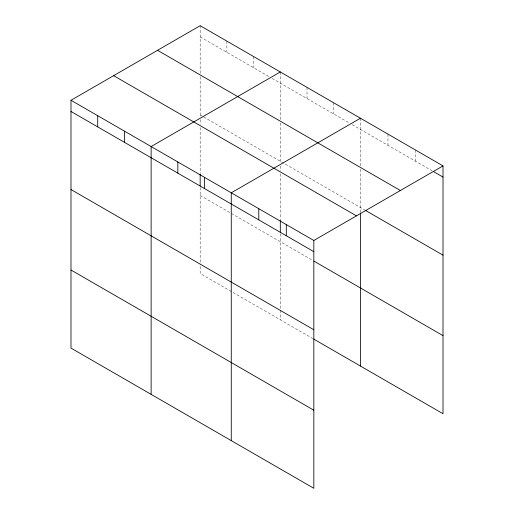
<?xml version="1.0" encoding="UTF-8"?>
<svg xmlns="http://www.w3.org/2000/svg" width="514" height="514" viewBox="0 0 514 514"><rect width="100%" height="100%" fill="white"/><g stroke="black" fill="none" stroke-linecap="round" stroke-linejoin="round"><path stroke-width="0.39" stroke-dasharray="2.57 1.93" d="M200.171 36.88L269.349 76.817M272.092 78.404L349.488 123.084M352.225 124.671L431.998 170.725M200.171 114.969L202.914 116.556M203.595 116.948L365.261 210.284M200.171 195.429L313.187 260.675M313.187 338.765L200.171 273.519L200.171 263.958M415.485 150.011L415.485 161.19M387.967 134.122L387.967 145.301M360.442 118.233L360.442 166.067M360.442 169.254L360.442 212.237M333.734 102.813L333.734 113.992M307.019 87.386L307.019 98.572M280.31 71.966L280.31 119.801M280.31 122.987L280.31 162.816M280.31 165.971L280.31 170.706M280.31 173.861L280.31 219.606M280.31 233.806L280.31 309.428M280.31 310.225L280.31 319.785M253.595 56.546L253.595 67.726M226.886 41.12L226.886 52.306M200.171 25.7L200.171 73.534M200.171 76.721L200.171 116.549M200.171 119.704L200.171 124.439M200.171 127.594L200.171 173.34M200.171 187.539L200.171 263.162"/><path stroke-width="0.77" d="M70.99 100.281L313.829 240.481L313.829 488.3L70.99 348.1L70.99 100.281L200.171 25.7L443.01 165.9L443.01 413.719L313.868 339.163M280.31 71.966L151.129 146.548L151.129 394.366M360.442 118.233L231.261 192.814L231.261 440.633M313.829 240.481L443.01 165.9M433.379 171.522L443.01 177.079M157.541 50.314L400.38 190.514M365.949 210.682L443.01 255.169M113.62 75.667L356.459 215.867M70.99 111.461L313.829 251.661M313.868 261.067L443.01 335.629M70.99 189.55L313.829 329.757M70.99 270.011L313.829 410.211M360.442 213.027L360.442 366.052M286.304 224.592L286.304 235.772M280.31 220.397L280.31 232.225M258.786 208.703L258.786 219.883M204.553 177.394L204.553 188.574M200.171 174.13L200.171 185.965M177.838 161.968L177.838 173.154M124.414 131.128L124.414 142.307M97.705 115.701L97.705 126.887"/></g></svg>
